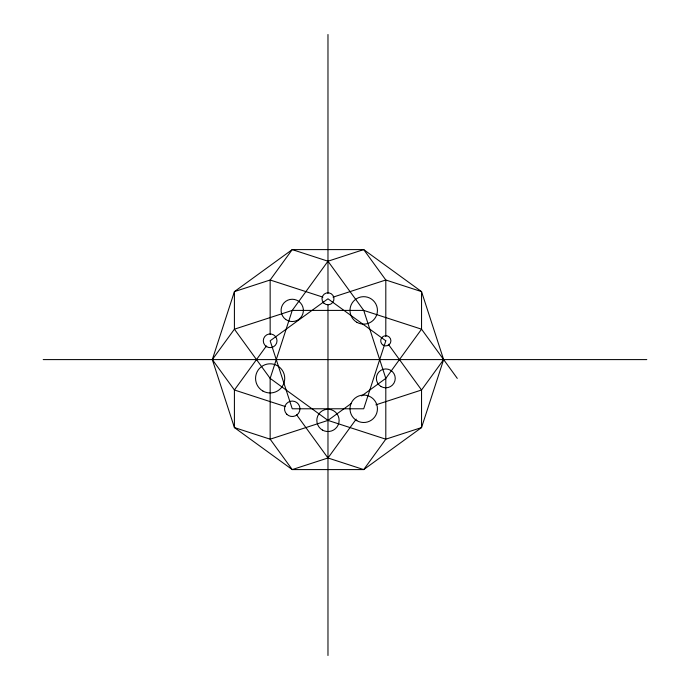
<?xml version="1.0" encoding="UTF-8"?>
<svg xmlns="http://www.w3.org/2000/svg" width="690" height="690" viewBox="0 0 690 690"><rect width="100%" height="100%" fill="white"/><g stroke="black" fill="none" stroke-linecap="round" stroke-linejoin="round"><path stroke-width="1.03" d="M443.636 359.594L421.547 427.576L363.716 469.588L292.241 469.588L234.41 427.576L212.322 359.594L234.41 291.611L292.241 249.599L363.716 249.599L421.547 291.611L443.636 359.594L421.547 389.997L375.895 404.832M266.383 345.983L234.41 389.997L234.41 427.576L270.152 439.185L327.974 420.4L351.279 403.469M356.195 419.141L327.974 457.979L292.241 469.588L270.152 439.185L270.152 378.379L292.241 310.405L327.974 261.208L363.716 249.599L385.805 280.002L385.805 336.539M361.638 395.939L385.805 378.379L421.547 329.19L421.547 291.611L385.805 280.002L333.054 297.14M43.203 359.594L646.797 359.594M322.903 297.14L270.152 280.002L234.41 291.611L234.41 329.19L270.152 378.379L327.974 420.4L385.805 439.185L421.547 427.576L421.547 389.997L388.315 344.258M285.134 406.479L234.41 389.997L212.322 359.594L234.41 329.19L292.241 310.405L363.716 310.405L421.547 329.19L457.289 378.379M296.622 414.828L327.974 457.979L363.716 469.588L385.805 439.185L385.805 378.379L363.716 310.405L327.974 261.208L292.241 249.599L270.152 280.002L270.152 334.4M327.974 34.5L327.974 293.379M327.974 305.127L327.974 655.5M385.805 340.8L363.716 408.782L292.241 408.782L270.152 340.8L327.974 298.787L385.805 340.8M383.252 345.224A5.106 5.106 0 0 0 390.911 340.8A5.106 5.106 0 0 0 383.252 336.384A5.106 5.106 0 0 0 383.252 345.224M323.731 303.031A6.003 6.003 0 0 0 333.779 300.34A6.003 6.003 0 0 0 326.422 292.991A6.003 6.003 0 0 0 323.731 303.031M266.72 346.742A6.865 6.865 0 0 0 277.009 340.8A6.865 6.865 0 0 0 266.72 334.857A6.865 6.865 0 0 0 266.72 346.742M286.781 414.241A7.719 7.719 0 0 0 299.693 410.783A7.719 7.719 0 0 0 290.24 401.33A7.719 7.719 0 0 0 286.781 414.241M356.859 420.667A13.722 13.722 0 0 0 377.439 408.782A13.722 13.722 0 0 0 356.859 396.897A13.722 13.722 0 0 0 356.859 420.667M356.859 322.29A13.722 13.722 0 0 0 377.439 310.405A13.722 13.722 0 0 0 356.859 298.511A13.722 13.722 0 0 0 356.859 322.29M285.686 319.418A11.152 11.152 0 0 0 303.324 311.57A11.152 11.152 0 0 0 287.704 300.21A11.152 11.152 0 0 0 285.686 319.418M262.856 391.014A14.585 14.585 0 0 0 284.728 378.379A14.585 14.585 0 0 0 262.856 365.752A14.585 14.585 0 0 0 262.856 391.014M322.403 430.051A11.152 11.152 0 0 0 339.126 420.4A11.152 11.152 0 0 0 322.403 410.74A11.152 11.152 0 0 0 322.403 430.051M381.087 386.555A9.436 9.436 0 0 0 395.241 378.379A9.436 9.436 0 0 0 381.087 370.211A9.436 9.436 0 0 0 381.087 386.555"/></g></svg>
